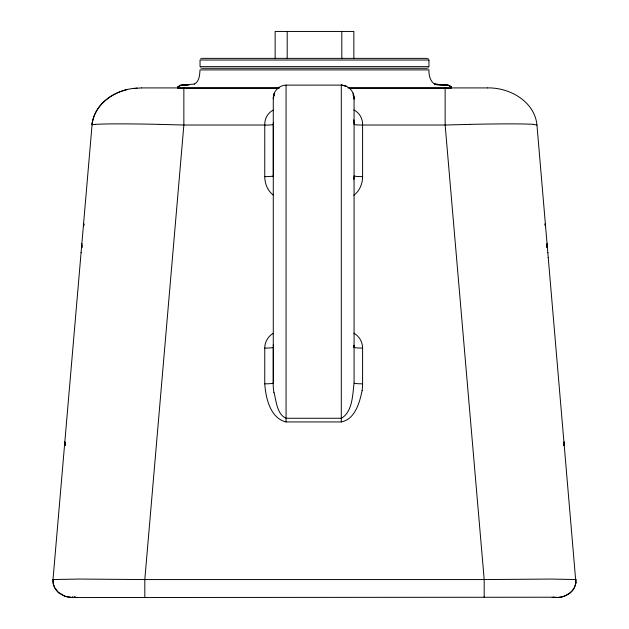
<?xml version="1.0" encoding="UTF-8"?>
<svg xmlns="http://www.w3.org/2000/svg" width="629" height="629" viewBox="0 0 629 629"><rect width="100%" height="100%" fill="white"/><g stroke="black" fill="none" stroke-linecap="round" stroke-linejoin="round"><path stroke-width="0.94" d="M183.857 87.958L183.857 125.022L144.812 579.568L144.812 597.534M362.123 390.46C359.709 402.363 355.118 419.339 341.295 421.941L286.061 421.941C270.234 418.261 265.721 397.819 264.754 383.824L264.754 348.089A17.077 17.014 0.2 0 1 273.324 333.284M273.253 195.045C267.616 190.784 264.762 183.566 264.754 176.623L264.762 125.022C264.502 118.967 267.671 112.843 273.198 110.138M264.754 383.824A8.523 0.731 0 0 0 273.277 383.092L273.277 347.357A8.609 8.602 0 0 1 273.356 346.799M273.277 345.966L273.277 344.975M273.293 176.835L273.3 122.907M341.295 421.941L341.295 85.112L286.061 85.119C279.213 85.253 273.411 91.056 273.277 97.896L274.173 93.194M354.072 347.059L354.072 347.357A8.523 0.731 0 0 0 362.595 348.089L362.595 383.824A48.464 48.284 0 0 1 362.115 390.46M354.072 346.036L354.072 345.533M484.188 596.323L484.188 579.568L445.143 125.022L445.143 88.005M58.332 592.376L64.701 596.166L72.154 597.55L556.453 597.22M484.188 596.473L484.188 597.149M564.064 443.421L563.93 443.948L564.064 443.539A5.158 5.087 50.9 0 0 564.111 443.288L564.205 442.509M354.072 97.982L354.072 383.092C352.672 394.446 352.539 411.995 341.382 418.261L286.061 418.261C276.854 414.196 276.351 401.2 274.047 392.582M353.875 109.989C359.536 112.654 362.862 118.857 362.595 125.022L362.595 176.623C362.587 183.684 359.646 191.019 353.828 195.242M65.102 444.569L64.826 441.935L64.811 442.588A4.419 3.585 73.1 0 0 64.826 442.855L64.881 443.296A5.158 5.087 -50.9 0 0 64.936 443.539L65.463 445.434M64.795 442.454L64.905 443.76M81.817 244.484L81.872 243.447M564.189 442.596L564.189 442.533A4.419 3.585 -73.1 0 1 564.174 442.855M564.189 442.934L564.189 442.659M547.018 246.977L546.916 247.543L547.144 243.635M547.144 245.86L547.151 243.738M132.931 88.5C113.786 90.71 93.839 104.587 92.046 125.022L53.001 579.568C52.506 584.711 55.045 589.837 59.047 592.99M53.001 579.568L53.213 583.555L54.589 587.565M564.166 443.217L564.095 443.531A4.041 3.224 -85.1 0 1 564.087 443.807L564.166 443.288L564.087 443.807M547.096 246.387L547.033 246.89M575.912 582.839L536.954 125.022C534.681 101.434 509.584 87.4 487.656 87.918M353.82 179.414L354.072 175.9A8.523 0.731 0 0 0 362.595 176.623M569.953 592.99C573.962 589.837 576.486 584.711 575.999 579.568M575.865 583.099L574.411 587.565M273.277 98.808L274.173 94.091L273.473 96.945M563.922 444.491L564.024 444.098L563.568 445.379M574.277 587.816C570.786 594.405 562.947 597.802 555.8 597.55M177.708 87.03L180.688 85.23L189.085 84.821L180.948 85.23L177.74 87.03L180.688 85.23L194.503 84.034M569.725 593.171L564.347 596.15M194.432 84.034C199.472 81.416 199.66 74.859 200.006 69.905L428.994 69.905C428.483 76.746 431.659 86.377 440.269 84.821L434.568 84.034M200.651 58.851L201.374 58.481M427.626 68.168L428.349 67.798M53.033 579.545L79.097 579.057L144.812 579.568L484.188 579.568L551.098 579.065L575.967 579.545M553.764 597.251L552.191 597.55L553.803 597.236M564.024 596.268L562.011 596.874M95.592 124.369C92.691 124.196 90.584 126.704 92.557 121.421C95.915 104.642 111.522 93.029 127.553 89.499M561.634 596.96L556.453 597.55M132.931 88.5L141.344 87.918M134.001 88.367L135.07 88.249M544.997 224.702L545.516 224.663L545.06 224.695M136.131 88.146L137.193 88.068M470.209 124.369L445.143 125.022L362.595 125.022A8.523 0.692 -0.4 0 1 354.072 124.408L353.805 119.809M202.161 58.363L426.839 58.363M202.137 68.286L426.863 68.286M141.431 87.918L279.134 87.918M347.9 87.918L487.569 87.918M177.488 88.123L279.095 88.123M349.472 88.123L451.504 88.123M264.762 125.022L183.857 125.022L158.791 124.369M552.443 597.55L555.714 597.55M76.809 597.55L74.112 596.591M83.94 224.695L83.484 224.663L84.003 224.702M533.408 124.369L536.954 125.022M341.295 85.119L345.997 86.031L341.295 85.127C348.144 85.245 353.938 91.056 354.072 97.896L353.176 93.21M67.366 596.96L72.547 597.55L72.547 596.614M66.989 596.874L64.976 596.268M434.497 84.034L448.312 85.23L451.292 87.03L450.647 86.212L448.052 85.23L439.915 84.821L448.312 85.23L451.26 87.03M64.653 596.15L59.275 593.171M427.626 58.481L428.349 58.851M200.651 67.798L201.374 68.168M58.112 592.172L54.723 587.816M65.031 444.027L65.015 444.263M65.031 443.791L64.905 443.39A5.26 5.205 12.1 0 1 64.818 442.902L64.818 442.8A5.362 5.291 -31 0 1 64.826 442.077M353.883 97.613L353.176 94.657L354.072 99.225M82.077 247.488L81.888 246.238M65.141 444.365A5.181 5.079 37.5 0 1 64.897 443.579L64.858 443.296M83.61 223.413L83.61 223.413A4.45 1.376 4.9 0 1 83.602 223.311A4.261 1.321 4.9 0 0 83.979 223.924M82.006 247.142L81.943 246.725M564.189 442.116L564.197 442.407M81.833 245.538C81.904 246.961 81.786 244.225 81.825 245.357M353.852 58.639L353.852 31.45L275.148 31.45L275.148 58.639M341.806 31.45L341.806 58.639M287.194 31.45L287.194 58.639M286.061 85.112L286.061 421.941M273.277 97.982L273.277 383.092M64.795 443.209A5.661 5.637 -72.7 0 1 64.779 441.928M83.39 225.842A4.261 1.211 4.9 0 1 83.979 225.3M81.078 252.677A4.269 0.786 4.9 0 1 81.471 252.386M273.277 175.9A8.523 0.731 0 0 1 264.754 176.623M273.277 124.408A8.523 0.723 0.5 0 1 264.762 125.077M362.595 383.824A8.523 0.731 0 0 1 354.072 383.092M353.868 333.189A17.085 17.022 0 0 1 362.563 348.089M273.277 347.357A8.523 0.731 0 0 1 264.754 348.089M273.89 392.606A66.187 65.361 -4.3 0 1 273.151 383.1M353.773 345.266A8.609 8.602 -86.4 0 1 353.993 347.357M95.514 124.369A91.928 2.791 1.7 0 1 158.61 124.345M564.331 442.847A5.181 5.126 -12.2 0 1 564.087 444.168M548.15 257.418A4.269 0.755 -4.8 0 1 548.346 257.607M564.221 441.928A5.661 5.637 72.8 0 1 564.205 443.209M470.303 124.361A91.928 2.775 -1.7 0 1 533.573 124.369M545.021 225.3A4.261 1.211 -4.9 0 1 545.61 225.842M545.382 223.311A4.261 1.321 -4.9 0 1 545.013 223.924M547.529 252.386A4.269 0.786 -4.9 0 1 547.922 252.677M564.347 444.011A5.15 4.898 -51.3 0 1 563.922 445.088M564.433 443.406A4.741 4.521 -22.8 0 1 563.938 444.868M65.377 444.939A5.134 4.898 50.7 0 1 65.125 444.428M64.724 444.247A5.15 4.898 51.3 0 1 64.653 444.011A4.741 4.521 22.8 0 1 64.567 443.406M64.913 443.807A4.041 3.224 85.1 0 1 64.85 443.547M428.97 60.014L200.03 60.014L200.046 66.635L428.97 66.635L428.954 60.014"/></g></svg>
